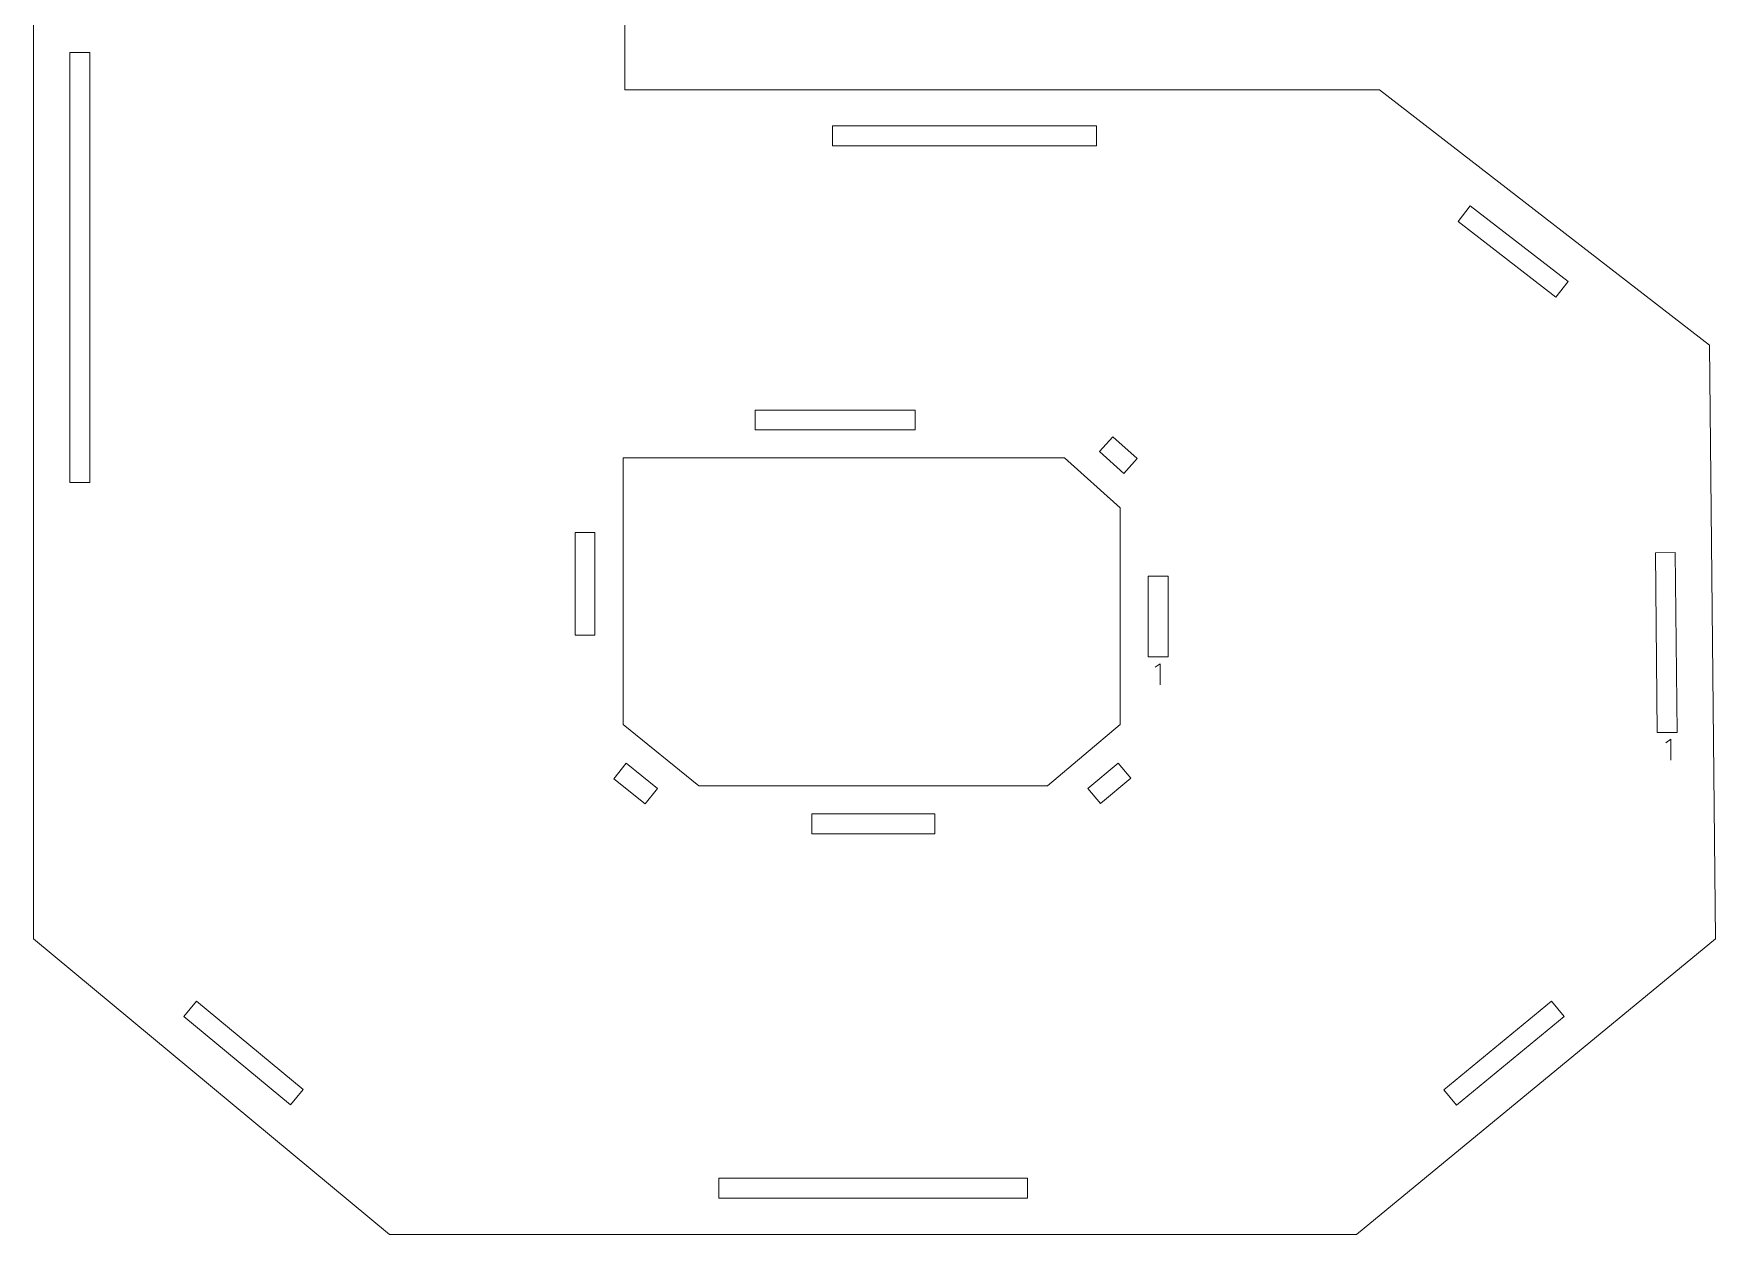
# Model space of a CAD drawing. Header units: centimetres. Extents: x -158 to 228, y -202 to 254.
# Drawn here: x 111.15 to 136.55, y -16.17 to 1.98 of the extents above; entities that cross this region are included whole.
import ezdxf

# ---------------------------------------------------------------- set-up
doc = ezdxf.new("R2010")
doc.units = ezdxf.units.CM
doc.header["$MEASUREMENT"] = 0
doc.layers.add('Capa 1', color=7, linetype='Continuous')

msp = doc.modelspace()

# ---------------------------------------------------------------- hatches: boundary and pattern name
at = {"layer": 'Capa 1', "true_color": 0x3e4095}
h = msp.add_hatch(color=175, dxfattribs=at)
edge = h.paths.add_edge_path()
edge.add_spline(control_points=[(128.1659, -7.54421), (128.1659, -7.54421), (128.08977, -7.59695), (128.08977, -7.59695), (128.08977, -7.59695), (128.1659, -7.54421), (128.1659, -7.54421), (128.1659, -7.54421), (128.1659, -7.86111), (128.1659, -7.86111), (128.1659, -7.86111), (128.1659, -7.54421), (128.1659, -7.54421)], knot_values=[0, 0, 0, 0, 0.25, 0.25, 0.25, 0.5, 0.5, 0.5, 0.75, 0.75, 0.75, 1, 1, 1, 1], degree=3, periodic=1)
h = msp.add_hatch(color=175, dxfattribs=at)
edge = h.paths.add_edge_path()
edge.add_spline(control_points=[(135.88053, -8.68394), (135.88053, -8.68394), (135.8044, -8.73668), (135.8044, -8.73668), (135.8044, -8.73668), (135.88053, -8.68394), (135.88053, -8.68394), (135.88053, -8.68394), (135.88053, -9.00084), (135.88053, -9.00084), (135.88053, -9.00084), (135.88053, -8.68394), (135.88053, -8.68394)], knot_values=[0, 0, 0, 0, 0.25, 0.25, 0.25, 0.5, 0.5, 0.5, 0.75, 0.75, 0.75, 1, 1, 1, 1], degree=3, periodic=1)

# ---------------------------------------------------------------- linework, layer by layer
at = {"layer": 'Capa 1', "color": 240, "lineweight": 9}
for points, knots in [([(136.55397, -11.7008), (136.55397, -11.7008), (131.13494, -16.16608), (131.13494, -16.16608), (131.13494, -16.16608), (116.52522, -16.16608), (116.52522, -16.16608), (116.52522, -16.16608), (111.14954, -11.7008), (111.14954, -11.7008), (111.14954, -11.7008), (111.14954, 8.58807), (111.14954, 8.58807), (111.14954, 8.58807), (117.04545, 13.53022), (117.04545, 13.53022), (117.04545, 13.53022), (130.31125, 13.53022), (130.31125, 13.53022), (130.31125, 13.53022), (136.20715, 8.63142), (136.20715, 8.63142), (136.20715, 8.63142), (136.20715, 2.90892), (136.20715, 2.90892), (136.20715, 2.90892), (128.10028, 2.90892), (128.10028, 2.90892), (128.10028, 2.90892), (127.23323, 6.07363), (127.23323, 6.07363), (127.23323, 6.07363), (121.20727, 6.07363), (121.20727, 6.07363), (121.20727, 6.07363), (120.08011, 5.20659), (120.08011, 5.20659), (120.08011, 5.20659), (120.08011, 1.13147), (120.08011, 1.13147), (120.08011, 1.13147), (131.48176, 1.13147), (131.48176, 1.13147), (131.48176, 1.13147), (136.46727, -2.72688), (136.46727, -2.72688), (136.46727, -2.72688), (136.55397, -11.7008), (136.55397, -11.7008)], [0, 0, 0, 0, 0.0625, 0.0625, 0.0625, 0.125, 0.125, 0.125, 0.1875, 0.1875, 0.1875, 0.25, 0.25, 0.25, 0.3125, 0.3125, 0.3125, 0.375, 0.375, 0.375, 0.4375, 0.4375, 0.4375, 0.5, 0.5, 0.5, 0.5625, 0.5625, 0.5625, 0.625, 0.625, 0.625, 0.6875, 0.6875, 0.6875, 0.75, 0.75, 0.75, 0.8125, 0.8125, 0.8125, 0.875, 0.875, 0.875, 0.9375, 0.9375, 0.9375, 1, 1, 1, 1]), ([(111.99807, -4.80432), (111.99807, -4.80432), (111.99807, 1.6939), (111.99807, 1.6939), (111.99807, 1.6939), (111.69807, 1.6939), (111.69807, 1.6939), (111.69807, 1.6939), (111.69807, -4.80432), (111.69807, -4.80432), (111.69807, -4.80432), (111.99807, -4.80432), (111.99807, -4.80432)], [0, 0, 0, 0, 0.25, 0.25, 0.25, 0.5, 0.5, 0.5, 0.75, 0.75, 0.75, 1, 1, 1, 1]), ([(123.21831, 0.28294), (123.21831, 0.28294), (127.20504, 0.28294), (127.20504, 0.28294), (127.20504, 0.28294), (127.20504, 0.58294), (127.20504, 0.58294), (127.20504, 0.58294), (123.21831, 0.58294), (123.21831, 0.58294), (123.21831, 0.58294), (123.21831, 0.28294), (123.21831, 0.28294)], [0, 0, 0, 0, 0.25, 0.25, 0.25, 0.5, 0.5, 0.5, 0.75, 0.75, 0.75, 1, 1, 1, 1]), ([(132.66876, -0.86013), (132.66876, -0.86013), (134.14576, -2.00319), (134.14576, -2.00319), (134.14576, -2.00319), (134.32937, -1.76594), (134.32937, -1.76594), (134.32937, -1.76594), (132.85237, -0.62288), (132.85237, -0.62288), (132.85237, -0.62288), (132.66876, -0.86013), (132.66876, -0.86013)], [0, 0, 0, 0, 0.25, 0.25, 0.25, 0.5, 0.5, 0.5, 0.75, 0.75, 0.75, 1, 1, 1, 1]), ([(122.04759, -4.0095), (122.04759, -4.0095), (124.46655, -4.0095), (124.46655, -4.0095), (124.46655, -4.0095), (124.46655, -3.7095), (124.46655, -3.7095), (124.46655, -3.7095), (122.04759, -3.7095), (122.04759, -3.7095), (122.04759, -3.7095), (122.04759, -4.0095), (122.04759, -4.0095)], [0, 0, 0, 0, 0.25, 0.25, 0.25, 0.5, 0.5, 0.5, 0.75, 0.75, 0.75, 1, 1, 1, 1]), ([(127.25306, -4.33837), (127.25306, -4.33837), (127.62061, -4.66723), (127.62061, -4.66723), (127.62061, -4.66723), (127.82065, -4.44366), (127.82065, -4.44366), (127.82065, -4.44366), (127.4531, -4.11479), (127.4531, -4.11479), (127.4531, -4.11479), (127.25306, -4.33837), (127.25306, -4.33837)], [0, 0, 0, 0, 0.25, 0.25, 0.25, 0.5, 0.5, 0.5, 0.75, 0.75, 0.75, 1, 1, 1, 1]), ([(127.56391, -8.46206), (127.56391, -8.46206), (127.56391, -5.18579), (127.56391, -5.18579), (127.56391, -5.18579), (126.72341, -4.43376), (126.72341, -4.43376), (126.72341, -4.43376), (120.0529, -4.43376), (120.0529, -4.43376), (120.0529, -4.43376), (120.0529, -8.46238), (120.0529, -8.46238), (120.0529, -8.46238), (121.19765, -9.38698), (121.19765, -9.38698), (121.19765, -9.38698), (126.46281, -9.38698), (126.46281, -9.38698), (126.46281, -9.38698), (127.56391, -8.46206), (127.56391, -8.46206)], [0, 0, 0, 0, 0.14285714, 0.14285714, 0.14285714, 0.28571429, 0.28571429, 0.28571429, 0.42857143, 0.42857143, 0.42857143, 0.57142857, 0.57142857, 0.57142857, 0.71428571, 0.71428571, 0.71428571, 0.85714286, 0.85714286, 0.85714286, 1, 1, 1, 1]), ([(119.62864, -7.11321), (119.62864, -7.11321), (119.62864, -5.56136), (119.62864, -5.56136), (119.62864, -5.56136), (119.32864, -5.56136), (119.32864, -5.56136), (119.32864, -5.56136), (119.32864, -7.11321), (119.32864, -7.11321), (119.32864, -7.11321), (119.62864, -7.11321), (119.62864, -7.11321)], [0, 0, 0, 0, 0.25, 0.25, 0.25, 0.5, 0.5, 0.5, 0.75, 0.75, 0.75, 1, 1, 1, 1]), ([(135.64902, -5.86541), (135.64902, -5.86541), (135.67529, -8.58455), (135.67529, -8.58455), (135.67529, -8.58455), (135.97528, -8.58166), (135.97528, -8.58166), (135.97528, -8.58166), (135.94901, -5.86251), (135.94901, -5.86251), (135.94901, -5.86251), (135.64902, -5.86541), (135.64902, -5.86541)], [0, 0, 0, 0, 0.25, 0.25, 0.25, 0.5, 0.5, 0.5, 0.75, 0.75, 0.75, 1, 1, 1, 1]), ([(127.98817, -6.21732), (127.98817, -6.21732), (127.98817, -7.43854), (127.98817, -7.43854), (127.98817, -7.43854), (128.28817, -7.43854), (128.28817, -7.43854), (128.28817, -7.43854), (128.28817, -6.21732), (128.28817, -6.21732), (128.28817, -6.21732), (127.98817, -6.21732), (127.98817, -6.21732)], [0, 0, 0, 0, 0.25, 0.25, 0.25, 0.5, 0.5, 0.5, 0.75, 0.75, 0.75, 1, 1, 1, 1]), ([(120.57469, -9.42918), (120.57469, -9.42918), (120.10167, -9.04713), (120.10167, -9.04713), (120.10167, -9.04713), (119.91317, -9.28051), (119.91317, -9.28051), (119.91317, -9.28051), (120.38619, -9.66257), (120.38619, -9.66257), (120.38619, -9.66257), (120.57469, -9.42918), (120.57469, -9.42918)], [0, 0, 0, 0, 0.25, 0.25, 0.25, 0.5, 0.5, 0.5, 0.75, 0.75, 0.75, 1, 1, 1, 1]), ([(127.53123, -9.04359), (127.53123, -9.04359), (127.07429, -9.42741), (127.07429, -9.42741), (127.07429, -9.42741), (127.26725, -9.65713), (127.26725, -9.65713), (127.26725, -9.65713), (127.72419, -9.2733), (127.72419, -9.2733), (127.72419, -9.2733), (127.53123, -9.04359), (127.53123, -9.04359)], [0, 0, 0, 0, 0.25, 0.25, 0.25, 0.5, 0.5, 0.5, 0.75, 0.75, 0.75, 1, 1, 1, 1]), ([(124.76081, -9.81124), (124.76081, -9.81124), (122.90426, -9.81124), (122.90426, -9.81124), (122.90426, -9.81124), (122.90426, -10.11124), (122.90426, -10.11124), (122.90426, -10.11124), (124.76081, -10.11124), (124.76081, -10.11124), (124.76081, -10.11124), (124.76081, -9.81124), (124.76081, -9.81124)], [0, 0, 0, 0, 0.25, 0.25, 0.25, 0.5, 0.5, 0.5, 0.75, 0.75, 0.75, 1, 1, 1, 1]), ([(115.22047, -13.97922), (115.22047, -13.97922), (113.60927, -12.64088), (113.60927, -12.64088), (113.60927, -12.64088), (113.41758, -12.87165), (113.41758, -12.87165), (113.41758, -12.87165), (115.02878, -14.20999), (115.02878, -14.20999), (115.02878, -14.20999), (115.22047, -13.97922), (115.22047, -13.97922)], [0, 0, 0, 0, 0.25, 0.25, 0.25, 0.5, 0.5, 0.5, 0.75, 0.75, 0.75, 1, 1, 1, 1]), ([(134.07783, -12.64165), (134.07783, -12.64165), (132.45411, -13.9796), (132.45411, -13.9796), (132.45411, -13.9796), (132.64488, -14.21113), (132.64488, -14.21113), (132.64488, -14.21113), (134.26861, -12.87318), (134.26861, -12.87318), (134.26861, -12.87318), (134.07783, -12.64165), (134.07783, -12.64165)], [0, 0, 0, 0, 0.25, 0.25, 0.25, 0.5, 0.5, 0.5, 0.75, 0.75, 0.75, 1, 1, 1, 1]), ([(126.16414, -15.31755), (126.16414, -15.31755), (121.49791, -15.31755), (121.49791, -15.31755), (121.49791, -15.31755), (121.49791, -15.61755), (121.49791, -15.61755), (121.49791, -15.61755), (126.16414, -15.61755), (126.16414, -15.61755), (126.16414, -15.61755), (126.16414, -15.31755), (126.16414, -15.31755)], [0, 0, 0, 0, 0.25, 0.25, 0.25, 0.5, 0.5, 0.5, 0.75, 0.75, 0.75, 1, 1, 1, 1])]:
    msp.add_open_spline(points, degree=3, knots=knots, dxfattribs=at)
at = {"layer": 'Capa 1', "color": 114, "lineweight": 9}
for points in [[(128.1659, -7.54421), (128.1659, -7.54421), (128.08977, -7.59695), (128.08977, -7.59695), (128.08977, -7.59695), (128.1659, -7.54421), (128.1659, -7.54421), (128.1659, -7.54421), (128.1659, -7.86111), (128.1659, -7.86111), (128.1659, -7.86111), (128.1659, -7.54421), (128.1659, -7.54421)], [(135.88053, -8.68394), (135.88053, -8.68394), (135.8044, -8.73668), (135.8044, -8.73668), (135.8044, -8.73668), (135.88053, -8.68394), (135.88053, -8.68394), (135.88053, -8.68394), (135.88053, -9.00084), (135.88053, -9.00084), (135.88053, -9.00084), (135.88053, -8.68394), (135.88053, -8.68394)]]:
    msp.add_open_spline(points, degree=3, knots=[0, 0, 0, 0, 0.25, 0.25, 0.25, 0.5, 0.5, 0.5, 0.75, 0.75, 0.75, 1, 1, 1, 1], dxfattribs=at)

doc.saveas('drawing.dxf')
